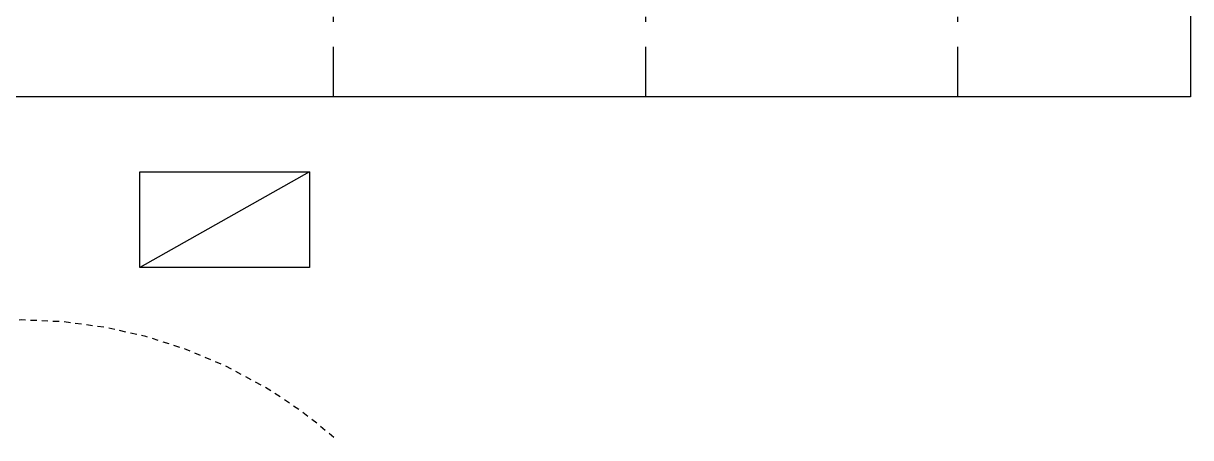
# Model space of a CAD drawing. Header units: millimetres. Extents: x 182 to 575, y -105 to 95.
# Drawn here: x 265.08 to 288.45, y -11.79 to -3.5 of the extents above; entities that cross this region are included whole.
import ezdxf

# ---------------------------------------------------------------- set-up
doc = ezdxf.new("R2010")
doc.units = ezdxf.units.MM
doc.header["$MEASUREMENT"] = 0
doc.linetypes.add('DASHDOT', pattern=[1, 0.5, -0.25, 0, -0.25])
doc.linetypes.add('HIDDEN2', pattern=[0.1875, 0.125, -0.0625])
doc.layers.add('base', color=253, linetype='Continuous')
doc.layers.add('EIXOS', color=31, linetype='DASHDOT')

msp = doc.modelspace()

# ---------------------------------------------------------------- linework, layer by layer
at = {"layer": 'base'}
msp.add_line((270.812, -6.475), (267.408, -8.39), dxfattribs=at)
for points in [[(288.455, -4.97), (241.939, -4.97), (241.939, 11.813), (288.455, 11.813)], [(270.812, -8.39), (267.408, -8.39), (267.408, -6.475), (270.812, -6.475)]]:
    msp.add_lwpolyline(points, close=True, dxfattribs=at)
at = {"layer": 'base', "linetype": 'HIDDEN2'}
msp.add_arc((265.041, -18.925, 177.523), 9.487, 48.7352, 131.2648, dxfattribs=at)
at = {"layer": 'EIXOS', "linetype": 'DASHDOT', "ltscale": 2}
for p, q in [((271.288, -4.97), (271.28, 11.813)), ((277.541, -4.97), (277.541, 11.813)), ((283.791, -4.97), (283.791, 11.813))]:
    msp.add_line(p, q, dxfattribs=at)

doc.saveas('drawing.dxf')
